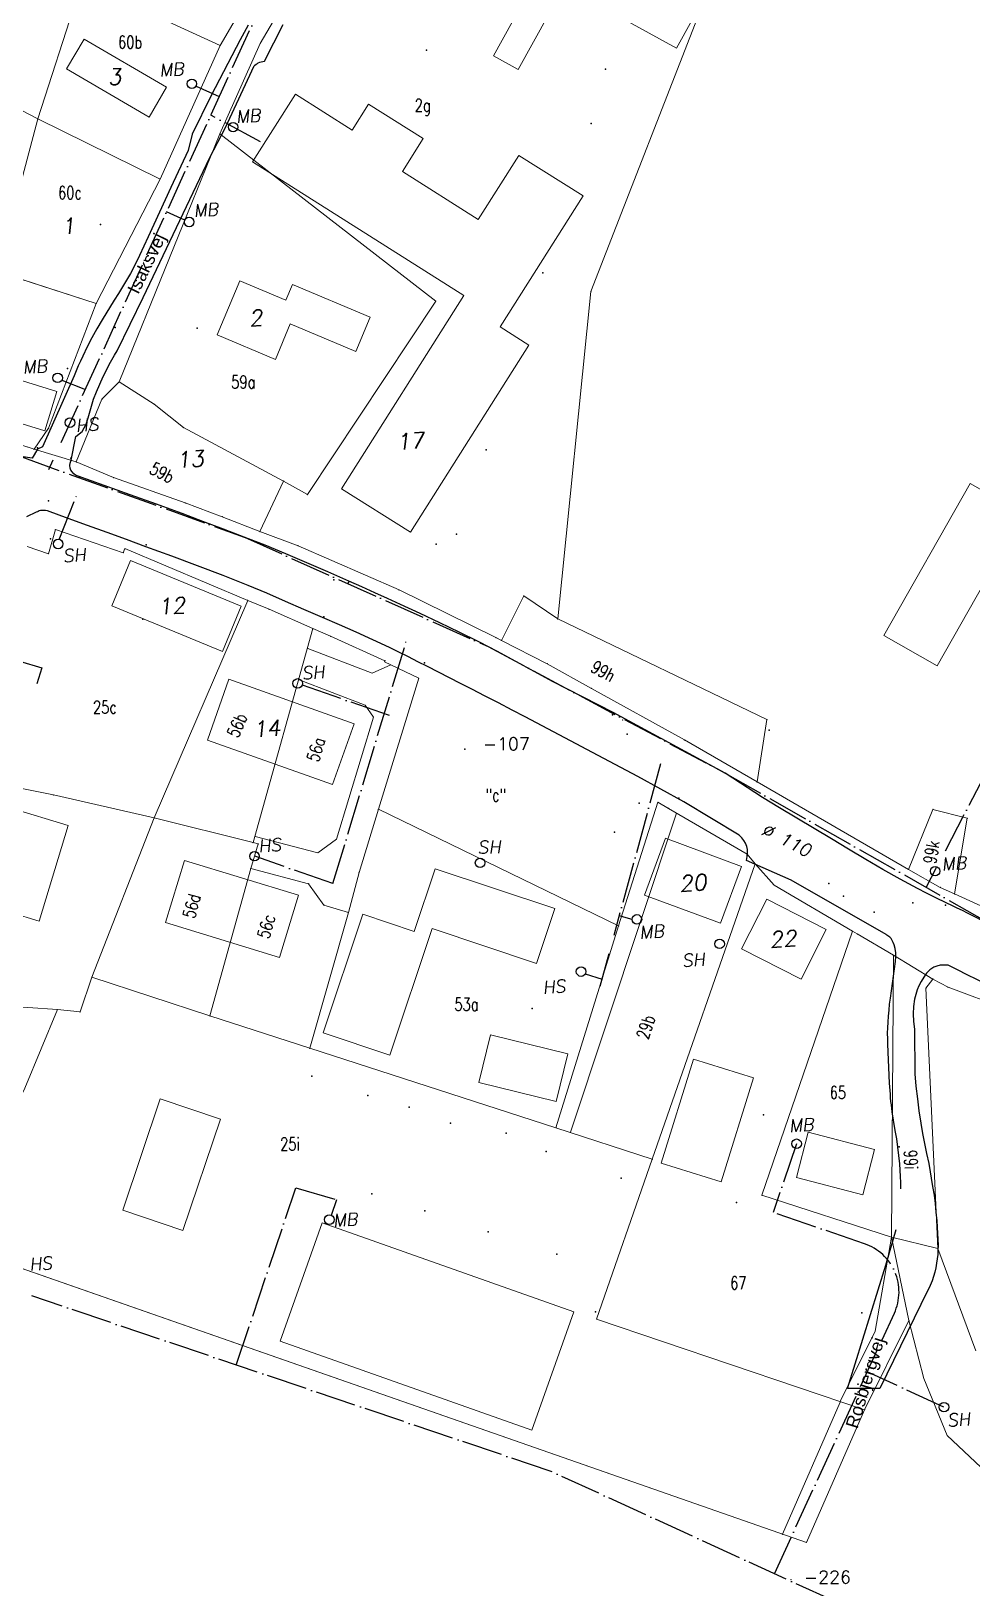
# Model space of a CAD drawing. Header units: millimetres. Extents: x 672113 to 680957, y 6130092 to 6137781.
# Drawn here: x 674859.9 to 675007.8, y 6132882.4 to 6133127.1 of the extents above; entities that cross this region are included whole.
import ezdxf

# ---------------------------------------------------------------- set-up
doc = ezdxf.new("R2010")
doc.units = ezdxf.units.MM
doc.header["$LTSCALE"] = 0.5
doc.linetypes.add('VVS3', pattern=[16, 12.8, -1.6, 0, -1.6])
for name, color, linetype, lineweight in [('bygning', 1, 'Continuous', 5), ('MILJOE', 1, 'Continuous', 5), ('OPTAGETVEJ', 1, 'Continuous', 5), ('skel', 142, 'Continuous', 5), ('SKELKREDS', 1, 'Continuous', 5), ('SKELPKT', 1, 'Continuous', 5)]:
    doc.layers.add(name, color=color, linetype=linetype, lineweight=lineweight)
doc.layers.add('FIKS_TEKST', color=6, linetype='Continuous', lineweight=5, plot=False)
doc.layers.add('FIKSPUNKT', color=1, linetype='Continuous', lineweight=5, plot=False)
for name, color, linetype in [('Husnr', 3, 'Continuous'), ('MATRNR', 12, 'Continuous'), ('Spildevand', 2, 'Continuous'), ('TF_V_---_Stikledning', 150, 'VVS3'), ('TF_V_---_Stophane', 3, 'Continuous'), ('TF_V_---_Tekst', 1, 'Continuous'), ('Vej', 7, 'Continuous'), ('Vejnavn', 9, 'Continuous')]:
    doc.layers.add(name, color=color, linetype=linetype)
doc.styles.add('Ariel', font='arial.ttf')
doc.styles.add('ROMANS', font='ROMANS')
doc.styles.get("Standard").update_dxf_attribs({"font": 'romans.shx', "width": 0.75})

msp = doc.modelspace()

# ---------------------------------------------------------------- linework, layer by layer
at = {"layer": 'bygning'}
for points in [[(674932.57, 6133123.23, 44.43), (674936.46, 6133121.08, 43.79), (674943.7, 6133134.2, 43.97), (674961.35, 6133124.46, 44.04), (674971.23, 6133142.36, 44.25), (674962.82, 6133147, 44.33), (674959.79, 6133141.49, 44.62), (674946.64, 6133148.74, 44.68)], [(674878.43, 6133113.59, 42.78), (674881.18, 6133118.29, 42.85), (674868.23, 6133125.87, 42.84), (674865.48, 6133121.17, 42.84)], [(674908.7, 6133055.17, 43.7), (674919.51, 6133048.34, 43.71), (674938.14, 6133077.77, 46.1), (674933.62, 6133080.63, 46.07), (674946.65, 6133101.22, 43.33), (674936.56, 6133107.59, 45.46), (674930.18, 6133097.51, 45.95), (674918.25, 6133105.06, 44.1), (674921.51, 6133110.22, 44.1), (674912.95, 6133115.64, 44.1), (674910.36, 6133111.54, 44.09), (674901.43, 6133117.19, 44.08), (674894.71, 6133106.57, 44.06), (674927.92, 6133085.56, 45.06)], [(674889.13, 6133079.36, 43.51), (674898.3, 6133075.52, 43.52), (674900.63, 6133081.09, 43.5), (674910.96, 6133076.77, 43.48), (674913.21, 6133082.14, 43.46), (674900.97, 6133087.27, 43.49), (674899.95, 6133084.82, 43.49), (674892.69, 6133087.86, 43.51)], [(674849.52, 6133074.95, 44.37), (674847.61, 6133068.76, 44.24), (674862.05, 6133064.3, 44.39), (674863.96, 6133070.49, 44.38)], [(674993.94, 6133032.12, 46.26), (675002.32, 6133027.37, 46.27), (675015.87, 6133051.25, 46.28), (675007.49, 6133056.01, 46.24)], [(674872.59, 6133036.78, 45.4), (674889.99, 6133029.59, 45.42), (674892.93, 6133036.71, 45.41), (674875.54, 6133043.9, 45.4)], [(674910.68, 6133018.24, 46.53), (674891, 6133025.24, 46.53), (674887.6, 6133015.68, 46.53), (674907.28, 6133008.68, 46.53)], [(674865.75, 6133002.24, 48.32), (674856.79, 6133004.96, 47.85), (674852.22, 6132989.91, 48.35), (674861.18, 6132987.19, 48.35)], [(674956.28, 6132991.3, 45.77), (674968.24, 6132986.87, 45.79), (674971.54, 6132995.81, 45.78), (674959.58, 6133000.24, 45.77)], [(674883.99, 6132996.77, 48.46), (674881, 6132986.98, 48.63), (674898.94, 6132981.5, 48.67), (674901.93, 6132991.29, 48.4)], [(674942.19, 6132989.18, 47.08), (674923.41, 6132995.46, 47.08), (674920.12, 6132985.61, 47.08), (674912.03, 6132988.31, 47.32), (674905.8, 6132969.65, 47.22), (674916.27, 6132966.15, 47.15), (674922.93, 6132986.05, 47.15), (674939.32, 6132980.57, 47.15)], [(674971.56, 6132982.86, 45.79), (674980.92, 6132978.11, 45.8), (674984.88, 6132985.9, 45.8), (674975.52, 6132990.65, 45.79)], [(674930.28, 6132961.86, 48.42), (674942.41, 6132958.88, 48.43), (674944.25, 6132966.34, 48.43), (674932.12, 6132969.33, 48.1)], [(674973.46, 6132962.6, 46.97), (674964.01, 6132965.54, 46.94), (674958.92, 6132949.19, 46.95), (674968.37, 6132946.25, 46.96)], [(674883.77, 6132938.58, 50.17), (674889.68, 6132956.08, 50.16), (674880.2, 6132959.28, 50.15), (674874.3, 6132941.78, 50.16)], [(674980.21, 6132946.91, 47.01), (674990.63, 6132944.21, 47.01), (674992.47, 6132951.32, 47.01), (674982.05, 6132954.02, 47.01)], [(674945.18, 6132925.78, 48.72), (674905.65, 6132939.8, 48.76), (674899.05, 6132921.19, 48.85), (674938.58, 6132907.18, 48.91)]]:
    msp.add_polyline3d(points, close=True, dxfattribs=at)
at = {"layer": 'FIKSPUNKT', "color": 6}
for p in [(674952.85, 6133018.82), (674979.33, 6132883.7)]:
    msp.add_point(p, dxfattribs=at)
at = {"layer": 'MILJOE', "color": 7}
for points in [[(674847.65, 6133065.52), (674860.37, 6133061.4), (674862.65, 6133064.7), (674870.14, 6133084.31), (674854.58, 6133089.32), (674839.09, 6133094.6), (674835.6, 6133082.41), (674822.93, 6133073.7)], [(674974.76, 6132944.12), (674989, 6132985.63), (674976.66, 6132992.87), (674973.72, 6132996.21), (674957.52, 6132949.79), (674948.76, 6132924.66), (674990.89, 6132910.41), (674997.86, 6132924.41), (674995.11, 6132937.55)], [(674990.89, 6132910.41), (674948.76, 6132924.66), (674957.52, 6132949.79), (674942.38, 6132954.73), (674903.68, 6132967.22), (674888.01, 6132972.31), (674869.46, 6132978.43), (674867.61, 6132972.95), (674864.03, 6132973.31), (674858.9, 6132960.94), (674850.93, 6132944.55), (674847.33, 6132936.49), (674981.75, 6132889.55)]]:
    msp.add_lwpolyline(points, close=True, dxfattribs=at)
at = {"layer": 'OPTAGETVEJ', "color": 8}
for p, q in [((674903.33, 6133030.12), (674903.41, 6133030.09)), ((674903.41, 6133030.09), (674913.52, 6133026.21)), ((674913.52, 6133026.21), (674916.43, 6133027.48)), ((674902.01, 6133025.14), (674912.4, 6133021.16)), ((674912.4, 6133021.16), (674913.73, 6133019.26)), ((674913.73, 6133019.26), (674907.9, 6133000.1)), ((674944.65, 6132954.05), (674961.34, 6133004.2)), ((674895.06, 6133000.55), (674895.12, 6133000.53)), ((674895.12, 6133000.53), (674904.95, 6132997.93)), ((674904.95, 6132997.93), (674907.9, 6133000.1)), ((674992.53, 6132922.76), (674995.11, 6132937.55)), ((675000.19, 6132915.34), (674997.86, 6132924.41)), ((674992.53, 6132922.76), (674987.08, 6132911.7)), ((675003.86, 6132906.34), (675000.19, 6132915.34)), ((674987.04, 6132911.62), (674977.97, 6132890.87)), ((674987.08, 6132911.7), (674987.04, 6132911.62)), ((675010.05, 6132900.52), (675003.86, 6132906.34)), ((674977.97, 6132890.87), (674977.92, 6132890.77))]:
    msp.add_line(p, q, dxfattribs=at)
at = {"layer": 'skel', "color": 40}
for p, q in [((674971.39, 6133146.61), (674947.89, 6133086.18)), ((674905.76, 6133142.05), (674895.92, 6133125.18)), ((674867.92, 6133134.85), (674860.97, 6133113.31)), ((674889.6, 6133124.85), (674867.92, 6133134.85)), ((674889.6, 6133124.85), (674896.11, 6133136.02)), ((674895.92, 6133125.18), (674889.58, 6133111)), ((674860.97, 6133113.31), (674839.81, 6133124.38)), ((674880.16, 6133103.87), (674889.6, 6133124.85)), ((674860.97, 6133113.31), (674854.58, 6133089.32)), ((674860.97, 6133113.31), (674880.16, 6133103.87)), ((674889.58, 6133111), (674873.72, 6133071.98)), ((674889.58, 6133111), (674923.5, 6133084.66)), ((674870.14, 6133084.31), (674880.16, 6133103.87)), ((674854.58, 6133089.32), (674870.14, 6133084.31)), ((674947.89, 6133086.18), (674942.67, 6133034.71)), ((674862.65, 6133064.7), (674870.14, 6133084.31)), ((674923.5, 6133084.66), (674903.32, 6133054.26)), ((674873.72, 6133071.98), (674871.04, 6133069.24)), ((674879.22, 6133068.49), (674873.72, 6133071.98)), ((674871.04, 6133069.24), (674867, 6133059.4)), ((674883.85, 6133064.81), (674879.22, 6133068.49)), ((674860.37, 6133061.4), (674847.65, 6133065.52)), ((674860.37, 6133061.4), (674862.65, 6133064.7)), ((674899.59, 6133056.39), (674883.85, 6133064.81)), ((674867, 6133059.4), (674860.37, 6133061.4)), ((674872.86, 6133056.94), (674867, 6133059.4)), ((674884.13, 6133052.95), (674872.86, 6133056.94)), ((674899.59, 6133056.39), (674895.85, 6133048.45)), ((674903.32, 6133054.26), (674899.59, 6133056.39)), ((674889.94, 6133050.77), (674884.13, 6133052.95)), ((674895.85, 6133048.45), (674889.94, 6133050.77)), ((674862.61, 6133044.96), (674863.73, 6133048.76)), ((674863.73, 6133048.76), (674874.39, 6133045.11)), ((674901.85, 6133046.21), (674895.85, 6133048.45)), ((674859.28, 6133046.08), (674862.61, 6133044.96)), ((674874.39, 6133045.11), (674874.64, 6133045.77)), ((674874.64, 6133045.77), (674893.96, 6133037.62)), ((674917.72, 6133039.28), (674901.85, 6133046.21)), ((674932.96, 6133031.78), (674917.72, 6133039.28)), ((674893.96, 6133037.62), (674879.25, 6133003.43)), ((674893.96, 6133037.62), (674897.29, 6133036.24)), ((674937.32, 6133038.34), (674933.82, 6133031.35)), ((674937.32, 6133038.34), (674942.67, 6133034.71)), ((674897.29, 6133036.24), (674904.19, 6133033.21)), ((674942.67, 6133034.71), (674975.55, 6133018.9)), ((674894.78, 6132999.55), (674904.19, 6133033.21)), ((674904.19, 6133033.21), (674906.96, 6133031.99)), ((674906.96, 6133031.99), (674915.5, 6133028.14)), ((674933.82, 6133031.35), (674932.96, 6133031.78)), ((674941.03, 6133027.68), (674933.82, 6133031.35)), ((674915.5, 6133028.14), (674915.45, 6133028)), ((674915.45, 6133028), (674920.83, 6133025.4)), ((674947.95, 6133023.79), (674941.03, 6133027.68)), ((674914.49, 6133004.81), (674920.83, 6133025.4)), ((674947.95, 6133023.79), (674962.58, 6133015.7)), ((674975.55, 6133018.9), (674974, 6133009.1)), ((674962.58, 6133015.7), (674974, 6133009.1)), ((674863.4, 6133007.06), (674854.7, 6133008.79)), ((674974, 6133009.1), (674997.79, 6132995.35)), ((674879.25, 6133003.43), (674863.4, 6133007.06)), ((674958.4, 6133005.89), (674952.23, 6132986.46)), ((674958.4, 6133005.89), (674960.09, 6133004.93)), ((674879.25, 6133003.43), (674869.46, 6132978.43)), ((674894.78, 6132999.55), (674879.25, 6133003.43)), ((674911.44, 6132994.88), (674914.49, 6133004.81)), ((674952.23, 6132986.46), (674914.49, 6133004.81)), ((674960.09, 6133004.93), (674972.46, 6132997.73)), ((674997.79, 6132995.35), (675001.62, 6133004.78)), ((675001.62, 6133004.78), (675007.04, 6133003.38)), ((675007.04, 6133003.38), (675005.03, 6132991.49)), ((674894.43, 6132995.48), (674895.59, 6132999.35)), ((674895.59, 6132999.35), (674894.78, 6132999.55)), ((674972.46, 6132997.73), (674973.72, 6132996.21)), ((674888.01, 6132972.31), (674894.43, 6132995.48)), ((674894.43, 6132995.48), (674903.52, 6132993.1)), ((674957.52, 6132949.79), (674973.72, 6132996.21)), ((674973.72, 6132996.21), (674976.66, 6132992.87)), ((674997.79, 6132995.35), (675002.79, 6132992.51)), ((674903.52, 6132993.1), (674905.91, 6132989.73)), ((674909.76, 6132988.57), (674911.44, 6132994.88)), ((674976.66, 6132992.87), (674989, 6132985.63)), ((675002.79, 6132992.51), (675005.03, 6132991.49)), ((675005.03, 6132991.49), (675012.72, 6132988.01)), ((674903.68, 6132967.22), (674909.76, 6132988.57)), ((674905.91, 6132989.73), (674909.76, 6132988.57)), ((674942.38, 6132954.73), (674952.23, 6132986.46)), ((674989, 6132985.63), (674974.76, 6132944.12)), ((674989, 6132985.63), (674989.74, 6132985.21)), ((674989.74, 6132985.21), (674995.43, 6132981.86)), ((674995.43, 6132981.86), (674995.11, 6132937.55)), ((674995.43, 6132981.86), (675001.63, 6132978.1)), ((674869.46, 6132978.43), (674867.61, 6132972.95)), ((674888.01, 6132972.31), (674869.46, 6132978.43)), ((675001.63, 6132978.1), (675000.53, 6132976.66)), ((675001.63, 6132978.1), (675004.01, 6132976.81)), ((675002.43, 6132935.77), (675000.53, 6132976.66)), ((675004.01, 6132976.81), (675020.79, 6132970.61)), ((674845.44, 6132974.55), (674864.03, 6132973.31)), ((674864.03, 6132973.31), (674858.9, 6132960.94)), ((674867.61, 6132972.95), (674864.03, 6132973.31)), ((674903.68, 6132967.22), (674888.01, 6132972.31)), ((674942.38, 6132954.73), (674903.68, 6132967.22)), ((674957.52, 6132949.79), (674942.38, 6132954.73)), ((674948.76, 6132924.66), (674957.52, 6132949.79)), ((674974.76, 6132944.12), (674995.11, 6132937.55)), ((674995.11, 6132937.55), (675002.43, 6132935.77)), ((674995.11, 6132937.55), (674997.86, 6132924.41)), ((674981.75, 6132889.55), (674847.33, 6132936.49)), ((675008.4, 6132919.65), (675002.43, 6132935.77)), ((674990.89, 6132910.41), (674948.76, 6132924.66)), ((674997.86, 6132924.41), (674990.89, 6132910.41)), ((674990.89, 6132910.41), (674981.75, 6132889.55))]:
    msp.add_line(p, q, dxfattribs=at)
at = {"layer": 'SKELKREDS', "color": 250, "true_color": 0x333333}
for p in [(674862.65, 6133064.7), (674860.37, 6133061.4), (674867, 6133059.4), (674872.86, 6133056.94), (674884.13, 6133052.95), (674889.94, 6133050.77), (674863.73, 6133048.76), (674895.85, 6133048.45), (674862.61, 6133044.96), (674874.39, 6133045.11), (674874.64, 6133045.77), (674901.85, 6133046.21), (674917.72, 6133039.28), (674893.96, 6133037.62), (674897.29, 6133036.24), (674906.96, 6133031.99), (674932.96, 6133031.78), (674915.45, 6133028), (674915.5, 6133028.14), (674941.03, 6133027.68), (674920.83, 6133025.4), (674947.95, 6133023.79), (674962.58, 6133015.7), (674958.4, 6133005.89), (674914.49, 6133004.81), (674960.09, 6133004.93), (674972.46, 6132997.73), (674973.72, 6132996.21), (674997.79, 6132995.35), (674911.44, 6132994.88), (674976.66, 6132992.87), (675002.79, 6132992.51), (674952.23, 6132986.46), (674989, 6132985.63), (674989.74, 6132985.21), (674995.43, 6132981.86), (675001.63, 6132978.1), (675000.53, 6132976.66), (675004.01, 6132976.81)]:
    msp.add_point(p, dxfattribs=at)
at = {"layer": 'SKELPKT', "color": 253, "true_color": 0x999999}
for p in [(674895.92, 6133125.18), (674889.6, 6133124.85), (674860.97, 6133113.31), (674889.58, 6133111), (674880.16, 6133103.87), (674947.89, 6133086.18), (674870.14, 6133084.31), (674923.5, 6133084.66), (674873.72, 6133071.98), (674871.04, 6133069.24), (674879.22, 6133068.49), (674883.85, 6133064.81), (674899.59, 6133056.39), (674903.32, 6133054.26), (674937.32, 6133038.34), (674942.67, 6133034.71), (674904.19, 6133033.21), (674933.82, 6133031.35), (674975.55, 6133018.9), (674974, 6133009.1), (674863.4, 6133007.06), (674879.25, 6133003.43), (675001.62, 6133004.78), (675007.04, 6133003.38), (674894.78, 6132999.55), (674895.59, 6132999.35), (674894.43, 6132995.48), (674903.52, 6132993.1), (675005.03, 6132991.49), (674905.91, 6132989.73), (674909.76, 6132988.57), (674869.46, 6132978.43), (674864.03, 6132973.31), (674867.61, 6132972.95), (674888.01, 6132972.31), (674903.68, 6132967.22), (674942.38, 6132954.73), (674957.52, 6132949.79), (674974.76, 6132944.12), (674995.11, 6132937.55), (675002.43, 6132935.77), (674948.76, 6132924.66), (674997.86, 6132924.41), (674990.89, 6132910.41), (674981.75, 6132889.55)]:
    msp.add_point(p, dxfattribs=at)
at = {"layer": 'Spildevand'}
for p in [(674922.03, 6133124.13), (674950.16, 6133121.12), (674947.92, 6133112.61), (674879.29, 6133092.56), (674940.34, 6133089.12), (674873.12, 6133080.51), (674885.98, 6133080.42), (674865.6, 6133074.09), (674860.88, 6133061.62), (674931.4, 6133061.32), (674866.16, 6133059.98), (674867.38, 6133056.95), (674862.63, 6133053.3), (674862.94, 6133047.3), (674926.75, 6133048.02), (674877.98, 6133046.36), (674923.56, 6133046.45), (674907.5, 6133040.86), (674909.77, 6133040.45), (674877.44, 6133034.67), (674905.88, 6133035.07), (674921.71, 6133027.82), (674951.28, 6133019.67), (674953.6, 6133016.61), (674928.04, 6133014.25), (674955.45, 6133005.74), (674961.69, 6133006.56), (674951.6, 6133001.21), (674985.25, 6132993.14), (674987.6, 6132991.15), (674992.42, 6132988.62), (674998.45, 6132990.07), (675003.61, 6132989.75), (674938.66, 6132973.49), (674904.02, 6132962.84), (674912.84, 6132959.83), (674919.33, 6132957.95), (674974.99, 6132956.79), (674925.83, 6132955.48), (674934.57, 6132953.91), (674996.32, 6132951.72), (674940.84, 6132951), (674952.66, 6132946.81), (674913.44, 6132944.33), (674921.77, 6132941.65), (674970.74, 6132942.99), (674931.75, 6132938.36), (674942.5, 6132934.88), (674948.6, 6132925.8), (674990.48, 6132925.64)]:
    msp.add_point(p, dxfattribs=at)
at = {"layer": 'TF_V_---_Stikledning'}
for p, q in [((674885.84, 6133118.49), (674889.48, 6133116.82)), ((674884.07, 6133097.42), (674881.17, 6133098.69)), ((674864.74, 6133072.26), (674868.43, 6133070.78)), ((674858.26, 6133060.23), (674893.41, 6133047.58)), ((674864.32, 6133047.22), (674867.23, 6133054.52)), ((674893.46, 6133047.56), (674931.72, 6133030.36)), ((674907.33, 6132993.11), (674919.03, 6133031.81)), ((674931.72, 6133030.36), (674968.98, 6133010.48)), ((674858.08, 6133028.09), (674861.56, 6133027.02)), ((674861.56, 6133027.02), (674860.81, 6133024.53)), ((674916.22, 6133019.54), (674901.85, 6133024.57)), ((674968.98, 6133010.48), (675012.97, 6132985.48)), ((674907.33, 6132993.11), (674895.05, 6132997.41)), ((674954.36, 6132987.49), (674952.33, 6132988.05)), ((674946.99, 6132978.92), (674949.63, 6132978.1)), ((674941.49, 6132900.77), (674860.02, 6132928.31)), ((675003.37, 6132910.82), (674991.32, 6132916.36)), ((675206.88, 6132779.2), (674941.49, 6132900.77))]:
    msp.add_line(p, q, dxfattribs=at)
for points in [[(674864.63, 6133062.47), (674902.65, 6133145.63), (674902.65, 6133145.63)], [(674895.97, 6133109.72), (674888.14, 6133113.9)], [(674862.69, 6133058.2), (674863.39, 6133059.74)], [(675003.59, 6132998.28), (675027.37, 6133043.9)], [(674958.84, 6133011.94), (674951.48, 6132984.94)], [(675000.59, 6132992.52), (675002.21, 6132995.62)], [(674950.7, 6132982.05), (674949.3, 6132976.92)], [(674980.21, 6132952.22), (674976.51, 6132941.42)], [(674892.15, 6132917.44), (674901.48, 6132945.27), (674907.9, 6132943.43), (674907.04, 6132940.95)]]:
    msp.add_lwpolyline(points, dxfattribs=at)
msp.add_lwpolyline([(674976.72, 6132884.63), (674995.57, 6132925.58, 0.444368), (674990.89, 6132936.5), (674976.51, 6132941.42)], format="xyb", dxfattribs=at)
at = {"layer": 'TF_V_---_Stophane'}
for centre in [(674885.17, 6133118.84), (674891.65, 6133112.03), (674884.74, 6133097.12), (674864.08, 6133072.61), (674866.01, 6133065.58), (674864.15, 6133046.5), (674901.8, 6133024.58), (674895.01, 6132997.42), (674930.46, 6132996.38), (675001.98, 6132995.07), (674955.11, 6132987.49), (674968.11, 6132983.64), (674946.33, 6132979.28, 47.15), (674980.21, 6132952.22), (674906.77, 6132940.29), (675003.37, 6132910.82, 45.41)]:
    msp.add_circle(centre, 0.75, dxfattribs=at)
at = {"layer": 'Vej', "linetype": 'Continuous'}
for points in [[(674893.99, 6133128.08), (674892.74, 6133125.73), (674888.19, 6133117.01), (674885.23, 6133110.92), (674884.61, 6133108.36), (674881.88, 6133102.52), (674878.28, 6133094.79)], [(674896.56, 6133122.4), (674899.53, 6133128.16)], [(674873.43, 6133076.87), (674877.51, 6133085.23), (674888, 6133107.25), (674890.46, 6133111.96), (674894.94, 6133121.64)], [(674894.94, 6133121.64), (674895.08, 6133121.78), (674895.27, 6133121.92), (674895.46, 6133122.03), (674895.6, 6133122.14), (674895.84, 6133122.22), (674896.08, 6133122.31), (674896.32, 6133122.37), (674896.56, 6133122.4)], [(674866.68, 6133072.94), (674861.7, 6133061.75), (674860.93, 6133061.41), (674860.05, 6133059.97), (674858.26, 6133060.23), (674840, 6133066.22), (674808.17, 6133076.53), (674788.4, 6133083.19), (674768.5, 6133089.44), (674745.25, 6133097), (674727.23, 6133102.73), (674718.21, 6133105.93)], [(674878.28, 6133094.79), (674877.64, 6133093.33), (674876.94, 6133091.87), (674876.25, 6133090.43), (674875.51, 6133089.03), (674874.9, 6133087.97), (674874.25, 6133086.91), (674873.64, 6133085.86), (674872.94, 6133084.82)], [(674872.94, 6133084.82), (674871.08, 6133081.71)], [(674871.08, 6133081.71), (674870.24, 6133080.32), (674869.45, 6133078.91), (674868.71, 6133077.48), (674868.01, 6133076.04), (674867.64, 6133075.26), (674867.32, 6133074.5), (674867, 6133073.72), (674866.68, 6133072.94)], [(674869.73, 6133069.25), (674870.19, 6133070.43), (674870.7, 6133071.62), (674871.25, 6133072.81), (674871.81, 6133073.95), (674872.18, 6133074.71), (674872.6, 6133075.44), (674873.02, 6133076.17), (674873.43, 6133076.87)], [(674866.17, 6133059.69), (674866.91, 6133063.38), (674867.91, 6133064.17), (674868.56, 6133065.34), (674868.88, 6133066.34), (674869.73, 6133069.25)], [(674867.28, 6133057.14), (674866.89, 6133057.32), (674866.59, 6133057.55), (674866.35, 6133057.82), (674866.15, 6133058.08), (674866.05, 6133058.43), (674865.99, 6133058.83), (674866.03, 6133059.23), (674866.17, 6133059.69)], [(674941.84, 6133024.87), (674938.97, 6133026.47), (674936.1, 6133028.05), (674933.18, 6133029.6), (674930.26, 6133031.13), (674927.2, 6133032.62), (674924.14, 6133034.11), (674921.03, 6133035.55), (674917.97, 6133036.99), (674915.93, 6133037.92), (674913.94, 6133038.84), (674911.9, 6133039.77), (674909.86, 6133040.67), (674906.56, 6133042.1), (674903.26, 6133043.54), (674899.96, 6133044.95), (674896.66, 6133046.3), (674893.41, 6133047.58), (674890.16, 6133048.83), (674886.91, 6133050.05), (674883.66, 6133051.27), (674879.59, 6133052.77), (674875.47, 6133054.25), (674871.4, 6133055.69), (674867.28, 6133057.14)], [(674862.47, 6133051.71), (674862.18, 6133051.76), (674861.89, 6133051.78), (674861.61, 6133051.78), (674861.37, 6133051.74), (674861.17, 6133051.71), (674861.03, 6133051.63), (674860.89, 6133051.57), (674860.7, 6133051.49)], [(674865.72, 6133050.49), (674862.47, 6133051.71)], [(674860.7, 6133051.49), (674859.17, 6133050.76)], [(674937.57, 6133019.32), (674935.48, 6133020.4), (674933.34, 6133021.51), (674931.25, 6133022.6), (674929.16, 6133023.68), (674927.41, 6133024.59), (674925.66, 6133025.46), (674923.91, 6133026.34), (674922.21, 6133027.22), (674920.7, 6133027.99), (674919.19, 6133028.74), (674917.68, 6133029.49), (674916.23, 6133030.23), (674913.6, 6133031.44), (674910.98, 6133032.62), (674908.36, 6133033.78), (674905.69, 6133034.93), (674902.78, 6133036.21), (674899.86, 6133037.47), (674896.95, 6133038.75), (674894.04, 6133039.98), (674890.06, 6133041.56), (674886.03, 6133043.09), (674882.01, 6133044.59), (674877.94, 6133046.07), (674874.88, 6133047.19), (674871.83, 6133048.31), (674868.78, 6133049.4), (674865.72, 6133050.49)], [(674974.83, 6133006.65), (674968.98, 6133010.48), (674951.37, 6133019.99), (674941.84, 6133024.87)], [(674971.19, 6133000.74), (674962.48, 6133005.98), (674955.27, 6133009.94), (674937.57, 6133019.32)], [(675002, 6132990.92), (675000.64, 6132991.62), (674999.23, 6132992.34), (674997.87, 6132993.06), (674996.5, 6132993.81), (674993.78, 6132995.34), (674991.1, 6132996.92), (674988.37, 6132998.53), (674985.69, 6133000.17), (674982.97, 6133001.77), (674980.24, 6133003.41), (674977.51, 6133005.02), (674974.83, 6133006.65)], [(674972.33, 6132996.77), (674972.46, 6132997.36), (674972.5, 6132997.93), (674972.49, 6132998.46), (674972.38, 6132998.97), (674972.18, 6132999.45), (674971.93, 6132999.9), (674971.59, 6133000.32), (674971.19, 6133000.74)], [(674994.27, 6132985.09), (674979.37, 6132993.67), (674972.33, 6132996.77)], [(675003.8, 6132990.05), (675002, 6132990.92)], [(675011.72, 6132985.97), (675010.56, 6132986.61), (675009.44, 6132987.26), (675008.22, 6132987.88), (675007.05, 6132988.47), (675006.28, 6132988.89), (675005.45, 6132989.27), (675004.62, 6132989.66), (675003.8, 6132990.05)], [(674995.75, 6132980.88), (674995.83, 6132981.58), (674995.82, 6132982.25), (674995.71, 6132982.89), (674995.55, 6132983.51), (674995.4, 6132983.85), (674995.25, 6132984.17), (674995.05, 6132984.46), (674994.85, 6132984.7), (674994.71, 6132984.8), (674994.56, 6132984.91), (674994.41, 6132985.01), (674994.27, 6132985.09)], [(674994.95, 6132975.08), (674995.75, 6132980.88)], [(675003.99, 6132980.3), (675003.36, 6132980.31), (675002.79, 6132980.27), (675002.26, 6132980.15), (675001.78, 6132979.96), (675001.16, 6132979.54), (675000.64, 6132979.02), (675000.18, 6132978.43), (674999.76, 6132977.75), (674999.43, 6132977.07), (674999.16, 6132976.4), (674998.93, 6132975.67), (674998.75, 6132974.94), (674998.58, 6132973.79), (674998.51, 6132972.63), (674998.58, 6132971.43), (674998.75, 6132970.22)], [(675032.68, 6132967.81), (675029.87, 6132968.88), (675027.1, 6132969.95), (675024.29, 6132971.07), (675021.52, 6132972.23), (675018.66, 6132973.46), (675015.75, 6132974.71), (675012.88, 6132976), (675010.06, 6132977.33), (675008.51, 6132978.05), (675007, 6132978.77), (675005.5, 6132979.55), (675004.04, 6132980.3)], [(674994.56, 6132967.87), (674994.54, 6132968.72), (674994.52, 6132969.61), (674994.56, 6132970.46), (674994.59, 6132971.35), (674994.66, 6132972.29), (674994.74, 6132973.23), (674994.82, 6132974.14), (674994.95, 6132975.08)], [(674998.75, 6132970.22), (674998.79, 6132963.21)], [(674994.82, 6132961.76), (674994.56, 6132967.87)], [(674995.25, 6132957.24), (674995.19, 6132957.78), (674995.13, 6132958.34), (674995.02, 6132958.87), (674994.96, 6132959.43), (674994.95, 6132960.02), (674994.89, 6132960.58), (674994.88, 6132961.17), (674994.82, 6132961.76)], [(674998.79, 6132963.21), (674998.97, 6132961.25), (674999.2, 6132959.3), (674999.43, 6132957.38), (674999.71, 6132955.45), (674999.98, 6132953.85), (675000.3, 6132952.28), (675000.62, 6132950.7), (675000.99, 6132949.13)], [(674995.69, 6132954.28), (674995.25, 6132957.24)], [(674996.59, 6132945.13), (674996.57, 6132946.12), (674996.56, 6132947.08), (674996.49, 6132948.07), (674996.42, 6132949.06), (674996.3, 6132950.38), (674996.13, 6132951.66), (674995.96, 6132952.97), (674995.69, 6132954.28)], [(675000.99, 6132949.13), (675001.59, 6132945.5)], [(675001.59, 6132945.5), (675001.81, 6132944.16), (675001.98, 6132942.82), (675002.1, 6132941.46), (675002.23, 6132940.12), (675002.29, 6132939.13), (675002.36, 6132938.17), (675002.43, 6132937.2), (675002.45, 6132936.24), (675002.41, 6132935.54), (675002.38, 6132934.82), (675002.3, 6132934.12), (675002.21, 6132933.45), (675002.08, 6132932.72), (675001.95, 6132932.05), (675001.73, 6132931.35), (675001.5, 6132930.68), (675001.36, 6132930.3), (675001.22, 6132929.92), (675001.04, 6132929.57), (675000.85, 6132929.19)], [(674988.21, 6132913.75), (674994.23, 6132933.11), (674995.85, 6132938.74)], [(675000.85, 6132929.19), (674993.31, 6132913.74), (674988.21, 6132913.75)]]:
    msp.add_lwpolyline(points, dxfattribs=at)
at = {"layer": 'Vejnavn', "color": 1}
for p in [(674870.83, 6133096.71), (674975.92, 6133017.23)]:
    msp.add_point(p, dxfattribs=at)

# ---------------------------------------------------------------- texts
at = {"layer": 'FIKS_TEKST'}
for s, p in [('-107', (674930.91, 6133014.09)), ('-226', (674981.37, 6132883.1))]:
    msp.add_text(s, height=2, dxfattribs=at).set_placement(p)
at = {"layer": 'Husnr', "style": 'ROMANS', "oblique": 10}
for s, p in [('3', (674872.01, 6133118.61)), ('1', (674864.77, 6133095.15)), ('2', (674894.23, 6133080.72)), ('17', (674917.43, 6133061.29)), ('13', (674882.85, 6133058.44)), ('12', (674879.96, 6133035.38)), ('14', (674894.87, 6133016.11)), ('20', (674961.85, 6132991.84)), ('22', (674976.03, 6132983.04))]:
    msp.add_text(s, height=2.5, rotation=3.9, dxfattribs=at).set_placement(p)
at = {"layer": 'MATRNR', "width": 0.75}
for s, p in [('60b', (674873.57, 6133124.38)), ('2g', (674920.19, 6133114.48)), ('60c', (674864.14, 6133100.73)), ('59a', (674891.35, 6133070.96)), ('25c', (674869.63, 6133019.84)), ('"c"', (674931.34, 6133006.03)), ('53a', (674926.43, 6132973.14, 48.2)), ('65', (674985.41, 6132959.27)), ('25i', (674899.04, 6132951.18, -48.78)), ('67', (674969.77, 6132929.33))]:
    msp.add_text(s, height=2, dxfattribs=at).set_placement(p)
for s, rotation, p in [('59b', 332, (674878.34, 6133057.71)), ('99h', 331, (674947.68, 6133026.54)), ('56b', 67, (674892.45, 6133015.88)), ('56a', 73, (674905.06, 6133012.1)), ('99k', 80, (675002.07, 6132996.08)), ('56d', 75, (674885.6, 6132987.5, 48.66)), ('56c', 74, (674897.29, 6132984.31, 48.41)), ('29b', 72, (674956.87, 6132968.46)), ('99i', 273, (674997.09, 6132951.21))]:
    msp.add_text(s, height=2, rotation=rotation, dxfattribs=at).set_placement(p)
at = {"layer": 'TF_V_---_Tekst', "style": 'ROMANS', "oblique": 10}
for s, rotation, p in [('MB', 3.8744, (674880.08, 6133119.95)), ('MB', 3.8744, (674892.13, 6133112.66)), ('MB', 3.8744, (674885.48, 6133097.89)), ('MB', 3.8744, (674858.62, 6133073.26)), ('HS', 3.8744, (674866.98, 6133064.12)), ('SH', 3.8744, (674864.94, 6133043.61)), ('SH', 3.8744, (674902.46, 6133025.18)), ('HS', 3.8744, (674895.67, 6132998.02)), ('Ø 110', 333.1948, (674974.48, 6133000.95)), ('SH', 1.125, (674930.08, 6132997.82)), ('MB', 3.8744, (675003.07, 6132995.16)), ('MB', 3.8744, (674955.56, 6132984.43)), ('SH', 3.8744, (674962.24, 6132979.99)), ('HS', 3.8744, (674940.35, 6132975.78)), ('MB', 3.8744, (674979.08, 6132954.03)), ('MB', 3.8744, (674907.38, 6132939.14)), ('HS', 3.8744, (674859.66, 6132932.25)), ('SH', 3.8744, (675003.92, 6132907.73))]:
    msp.add_text(s, height=2, rotation=rotation, dxfattribs=at).set_placement(p)
at = {"layer": 'Vejnavn', "style": 'Ariel'}
for s, rotation, p in [('Isaksvej', 64.125, (674876.73, 6133085.63)), ('Rosbjergvej', 73.125, (674989.78, 6132907.31))]:
    msp.add_text(s, height=2, rotation=rotation, dxfattribs=at).set_placement(p)

doc.saveas('drawing.dxf')
